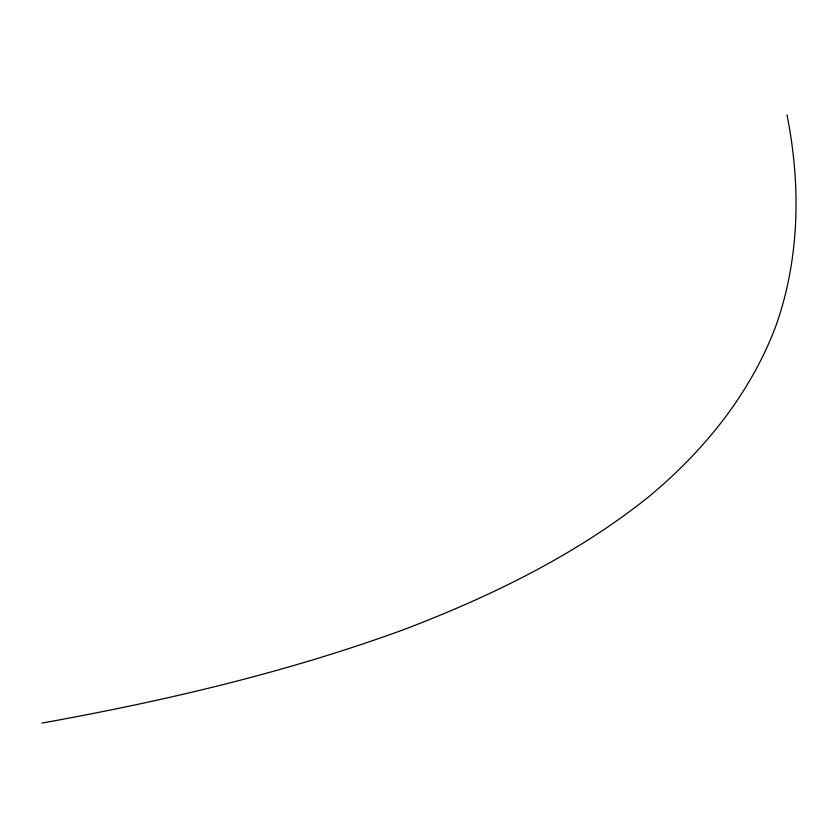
<?xml version="1.0" encoding="UTF-8"?>
<svg xmlns="http://www.w3.org/2000/svg" width="838" height="838" viewBox="0 0 838 838"><rect width="100%" height="100%" fill="white"/><g stroke="black" fill="none" stroke-linecap="round" stroke-linejoin="round"><path stroke-width="1.26" d="M41.9 723.1C164.51 701.018 286.292 672.537 403.455 629.726C490.366 596.625 575.119 555.489 648.151 497.238C703.7 451.273 750.555 393.661 775.998 325.626C799.861 258.062 800.908 184.706 786.987 114.9"/></g></svg>
